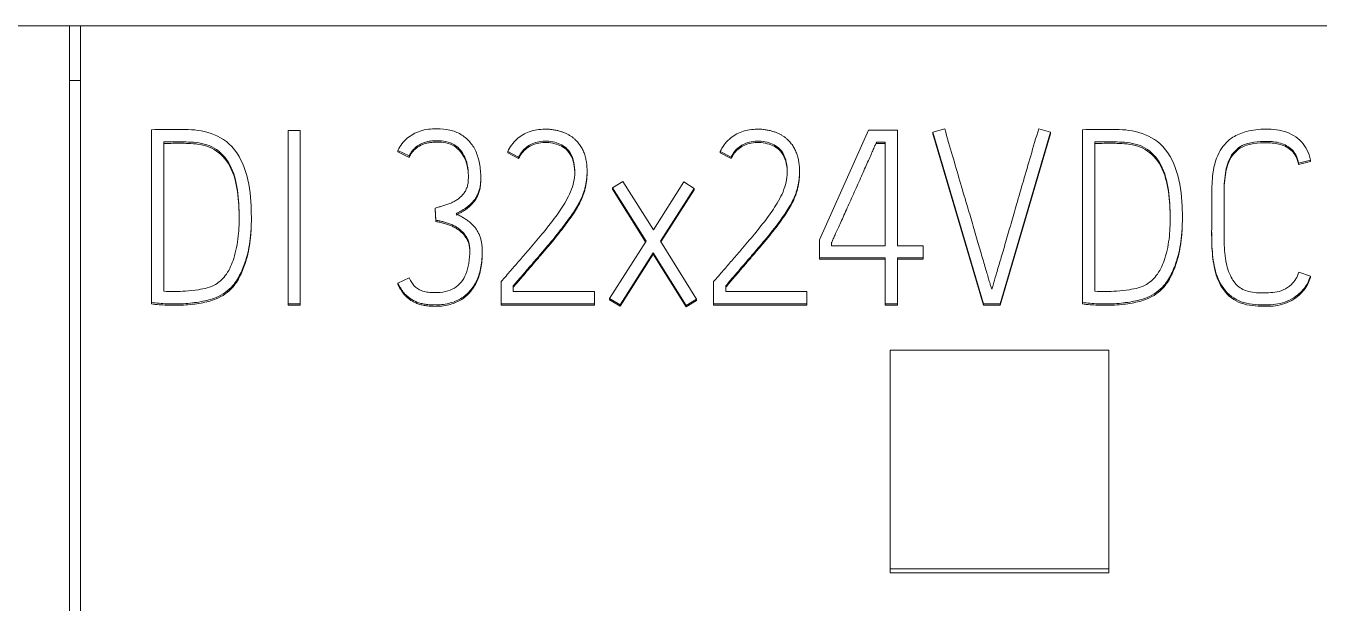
# Model space of a CAD drawing. Header units: millimetres. Extents: x 4137 to 6698, y 1400 to 3585.
# Drawn here: x 5185.55 to 5197.37, y 3367.5 to 3372.78 of the extents above; entities that cross this region are included whole.
import ezdxf

# ---------------------------------------------------------------- set-up
doc = ezdxf.new("R2010")
doc.units = ezdxf.units.MM
doc.layers.add('000-PI-Oprema', color=30, linetype='Continuous', lineweight=5)

msp = doc.modelspace()

# ---------------------------------------------------------------- linework, layer by layer
at = {"layer": '000-PI-Oprema', "color": 0, "linetype": 'ByBlock', "lineweight": 0}
for p, q in [((5185.948, 3372.778), (5181.048, 3372.778)), ((5186.048, 3372.778), (5185.948, 3372.778)), ((5186.048, 3362.595), (5186.048, 3372.778)), ((5210.848, 3372.778), (5186.048, 3372.778)), ((5186.048, 3372.278), (5185.948, 3372.278)), ((5186.695, 3371.829), (5186.695, 3370.249)), ((5187.944, 3371.82), (5187.944, 3370.238)), ((5188.055, 3371.82), (5187.944, 3371.82)), ((5188.055, 3370.238), (5188.055, 3371.82)), ((5193.25, 3371.825), (5192.802, 3370.821)), ((5193.514, 3371.825), (5193.25, 3371.825)), ((5193.514, 3370.768), (5193.514, 3371.825)), ((5193.947, 3371.836), (5193.838, 3371.805)), ((5193.838, 3371.805), (5194.3, 3370.238)), ((5193.838, 3371.805), (5193.838, 3371.792)), ((5193.838, 3371.792), (5194.3, 3370.225)), ((5194.455, 3370.238), (5194.914, 3371.805)), ((5194.455, 3370.225), (5194.914, 3371.792)), ((5194.914, 3371.805), (5194.806, 3371.836)), ((5194.914, 3371.805), (5194.914, 3371.792)), ((5195.205, 3371.829), (5195.205, 3370.249)), ((5186.808, 3371.717), (5186.808, 3370.352)), ((5193.323, 3371.715), (5193.323, 3371.702)), ((5193.323, 3371.715), (5193.401, 3371.715)), ((5193.323, 3371.702), (5193.401, 3371.702)), ((5193.401, 3371.715), (5193.401, 3370.768)), ((5195.318, 3371.717), (5195.318, 3370.352)), ((5188.949, 3371.64), (5188.949, 3371.627)), ((5189.051, 3371.589), (5188.949, 3371.64)), ((5189.051, 3371.576), (5188.949, 3371.627)), ((5189.051, 3371.589), (5189.051, 3371.576)), ((5189.952, 3371.629), (5189.952, 3371.616)), ((5190.052, 3371.578), (5189.952, 3371.629)), ((5190.052, 3371.565), (5189.952, 3371.616)), ((5190.052, 3371.578), (5190.052, 3371.565)), ((5191.894, 3371.629), (5191.894, 3371.616)), ((5191.994, 3371.578), (5191.894, 3371.629)), ((5191.994, 3371.565), (5191.894, 3371.616)), ((5191.994, 3371.578), (5191.994, 3371.565)), ((5197.291, 3371.55), (5197.182, 3371.523)), ((5197.291, 3371.537), (5197.182, 3371.51)), ((5197.291, 3371.55), (5197.291, 3371.537)), ((5190.678, 3371.437), (5190.678, 3371.449)), ((5192.62, 3371.437), (5192.62, 3371.449)), ((5197.182, 3371.523), (5197.182, 3371.51)), ((5189.706, 3371.379), (5189.706, 3371.4)), ((5191.006, 3371.356), (5190.911, 3371.296)), ((5190.911, 3371.296), (5190.911, 3371.284)), ((5190.911, 3371.296), (5191.217, 3370.81)), ((5191.284, 3370.913), (5191.006, 3371.356)), ((5191.563, 3371.351), (5191.284, 3370.913)), ((5191.657, 3371.292), (5191.563, 3371.351)), ((5190.911, 3371.284), (5191.213, 3370.804)), ((5191.348, 3370.81), (5191.657, 3371.292)), ((5191.352, 3370.803), (5191.657, 3371.279)), ((5191.657, 3371.292), (5191.657, 3371.279)), ((5196.388, 3371.188), (5196.388, 3371.175)), ((5189.289, 3371.111), (5189.289, 3371.099)), ((5189.295, 3371.001), (5189.289, 3371.111)), ((5189.295, 3370.989), (5189.289, 3371.099)), ((5196.388, 3371.053), (5196.388, 3371.066)), ((5187.609, 3371.011), (5187.609, 3371.024)), ((5189.295, 3371.001), (5189.295, 3370.989)), ((5196.119, 3371.011), (5196.119, 3371.024)), ((5192.802, 3370.821), (5192.802, 3370.658)), ((5196.387, 3370.888), (5196.387, 3370.875)), ((5189.719, 3370.692), (5189.719, 3370.714)), ((5191.217, 3370.81), (5190.884, 3370.286)), ((5190.98, 3370.227), (5191.282, 3370.704)), ((5191.282, 3370.704), (5191.583, 3370.222)), ((5191.282, 3370.704), (5191.282, 3370.692)), ((5191.679, 3370.279), (5191.348, 3370.81)), ((5192.913, 3370.768), (5192.913, 3370.797)), ((5192.913, 3370.784), (5192.916, 3370.791)), ((5193.401, 3370.768), (5192.913, 3370.768)), ((5193.749, 3370.768), (5193.514, 3370.768)), ((5193.749, 3370.658), (5193.749, 3370.768)), ((5190.98, 3370.214), (5191.282, 3370.692)), ((5191.282, 3370.692), (5191.583, 3370.209)), ((5192.802, 3370.658), (5192.802, 3370.645)), ((5192.802, 3370.658), (5193.401, 3370.658)), ((5192.802, 3370.645), (5193.401, 3370.645)), ((5193.401, 3370.658), (5193.401, 3370.238)), ((5193.514, 3370.238), (5193.514, 3370.658)), ((5193.514, 3370.658), (5193.749, 3370.658)), ((5193.514, 3370.645), (5193.749, 3370.645)), ((5193.749, 3370.658), (5193.749, 3370.645)), ((5188.949, 3370.427), (5189.051, 3370.473)), ((5197.184, 3370.526), (5197.289, 3370.489)), ((5197.289, 3370.489), (5197.289, 3370.476)), ((5188.949, 3370.427), (5188.949, 3370.414)), ((5189.892, 3370.238), (5189.892, 3370.44)), ((5190.003, 3370.4), (5190.003, 3370.348)), ((5190.003, 3370.348), (5190.745, 3370.348)), ((5190.745, 3370.348), (5190.745, 3370.238)), ((5191.834, 3370.238), (5191.834, 3370.44)), ((5191.945, 3370.4), (5191.945, 3370.348)), ((5191.945, 3370.348), (5192.686, 3370.348)), ((5192.686, 3370.348), (5192.686, 3370.238)), ((5186.695, 3370.249), (5186.695, 3370.236)), ((5187.944, 3370.238), (5188.055, 3370.238)), ((5187.944, 3370.238), (5187.944, 3370.225)), ((5188.055, 3370.238), (5188.055, 3370.225)), ((5189.892, 3370.238), (5189.892, 3370.225)), ((5190.745, 3370.238), (5189.892, 3370.238)), ((5190.745, 3370.238), (5190.745, 3370.225)), ((5190.884, 3370.286), (5190.884, 3370.273)), ((5190.884, 3370.286), (5190.98, 3370.227)), ((5190.884, 3370.273), (5190.98, 3370.214)), ((5191.583, 3370.222), (5191.679, 3370.279)), ((5191.583, 3370.209), (5191.679, 3370.267)), ((5191.679, 3370.279), (5191.679, 3370.267)), ((5192.686, 3370.238), (5191.834, 3370.238)), ((5191.834, 3370.238), (5191.834, 3370.225)), ((5192.686, 3370.238), (5192.686, 3370.225)), ((5193.401, 3370.238), (5193.401, 3370.225)), ((5193.401, 3370.238), (5193.514, 3370.238)), ((5193.514, 3370.238), (5193.514, 3370.225)), ((5194.3, 3370.238), (5194.455, 3370.238)), ((5194.3, 3370.238), (5194.3, 3370.225)), ((5194.455, 3370.238), (5194.455, 3370.225)), ((5195.205, 3370.249), (5195.205, 3370.236)), ((5187.944, 3370.225), (5188.055, 3370.225)), ((5190.745, 3370.225), (5189.892, 3370.225)), ((5190.98, 3370.227), (5190.98, 3370.214)), ((5191.583, 3370.222), (5191.583, 3370.209)), ((5192.686, 3370.225), (5191.834, 3370.225)), ((5193.401, 3370.225), (5193.514, 3370.225)), ((5194.3, 3370.225), (5194.455, 3370.225)), ((5193.448, 3369.814), (5193.448, 3367.815)), ((5195.448, 3369.814), (5193.448, 3369.814)), ((5195.448, 3367.815), (5195.448, 3369.814)), ((5193.448, 3367.815), (5193.448, 3367.777)), ((5193.448, 3367.815), (5195.448, 3367.815)), ((5193.448, 3367.777), (5195.448, 3367.777)), ((5195.448, 3367.815), (5195.448, 3367.777))]:
    msp.add_line(p, q, dxfattribs=at)
for points, knots in [([(5185.948, 3372.778), (5185.948, 3371.693), (5185.948, 3368.09), (5185.948, 3364.485), (5185.948, 3361.964)], [0, 0, 0, 0, 0.301146, 1, 1, 1, 1]), ([(5186.695, 3370.249), (5186.742, 3370.243), (5186.84, 3370.234), (5186.992, 3370.235), (5187.144, 3370.253), (5187.305, 3370.29), (5187.439, 3370.385), (5187.518, 3370.521), (5187.574, 3370.674), (5187.61, 3370.879), (5187.611, 3371.148), (5187.579, 3371.443), (5187.436, 3371.711), (5187.186, 3371.83), (5186.938, 3371.831), (5186.776, 3371.833), (5186.695, 3371.829)], [0, 0, 0, 0, 0.048928, 0.10152, 0.156673, 0.206259, 0.270351, 0.31956, 0.366981, 0.439378, 0.534587, 0.645045, 0.746603, 0.832762, 0.916147, 1, 1, 1, 1]), ([(5188.949, 3371.64), (5188.968, 3371.683), (5189.026, 3371.756), (5189.155, 3371.827), (5189.293, 3371.842), (5189.42, 3371.831), (5189.524, 3371.792), (5189.607, 3371.724), (5189.666, 3371.631), (5189.7, 3371.515), (5189.707, 3371.415), (5189.705, 3371.34), (5189.698, 3371.296), (5189.687, 3371.258), (5189.672, 3371.225), (5189.654, 3371.195), (5189.633, 3371.168), (5189.61, 3371.145), (5189.586, 3371.124), (5189.56, 3371.106), (5189.533, 3371.09), (5189.506, 3371.075), (5189.489, 3371.065), (5189.48, 3371.061)], [0, 0, 0, 0, 0.090044, 0.177969, 0.277991, 0.355408, 0.424426, 0.491004, 0.560177, 0.636379, 0.72419, 0.755913, 0.784262, 0.809647, 0.83316, 0.855708, 0.877614, 0.899011, 0.919895, 0.94045, 0.960699, 0.980541, 1, 1, 1, 1]), ([(5189.952, 3371.629), (5189.972, 3371.672), (5190.028, 3371.747), (5190.15, 3371.821), (5190.258, 3371.835), (5190.333, 3371.833), (5190.373, 3371.828), (5190.409, 3371.821), (5190.442, 3371.811), (5190.472, 3371.8), (5190.499, 3371.788), (5190.524, 3371.774), (5190.546, 3371.759), (5190.565, 3371.743), (5190.581, 3371.726), (5190.596, 3371.709), (5190.614, 3371.687), (5190.633, 3371.657), (5190.651, 3371.618), (5190.663, 3371.577), (5190.672, 3371.535), (5190.677, 3371.493), (5190.678, 3371.452), (5190.677, 3371.413), (5190.674, 3371.375), (5190.668, 3371.338), (5190.661, 3371.303), (5190.652, 3371.269), (5190.638, 3371.23), (5190.618, 3371.184), (5190.589, 3371.129), (5190.552, 3371.071), (5190.508, 3371.008), (5190.459, 3370.942), (5190.404, 3370.873), (5190.345, 3370.801), (5190.281, 3370.725), (5190.215, 3370.647), (5190.145, 3370.567), (5190.075, 3370.484), (5190.027, 3370.429), (5190.003, 3370.4)], [0, 0, 0, 0, 0.061339, 0.118477, 0.180647, 0.199061, 0.216082, 0.231833, 0.246526, 0.260308, 0.273254, 0.285426, 0.29689, 0.307753, 0.31802, 0.327627, 0.336606, 0.355189, 0.37361, 0.392165, 0.410785, 0.42927, 0.447741, 0.464235, 0.480574, 0.496814, 0.51268, 0.527892, 0.542508, 0.566365, 0.593275, 0.623397, 0.656474, 0.692185, 0.730563, 0.771282, 0.814001, 0.858722, 0.904903, 0.951996, 1, 1, 1, 1]), ([(5191.894, 3371.629), (5191.914, 3371.672), (5191.97, 3371.747), (5192.092, 3371.821), (5192.2, 3371.835), (5192.275, 3371.833), (5192.315, 3371.828), (5192.351, 3371.821), (5192.383, 3371.811), (5192.413, 3371.8), (5192.441, 3371.788), (5192.465, 3371.774), (5192.487, 3371.759), (5192.506, 3371.743), (5192.523, 3371.726), (5192.538, 3371.709), (5192.556, 3371.687), (5192.574, 3371.657), (5192.592, 3371.618), (5192.605, 3371.577), (5192.613, 3371.535), (5192.619, 3371.493), (5192.62, 3371.452), (5192.619, 3371.413), (5192.616, 3371.375), (5192.61, 3371.338), (5192.603, 3371.303), (5192.593, 3371.269), (5192.58, 3371.23), (5192.56, 3371.184), (5192.531, 3371.129), (5192.494, 3371.071), (5192.45, 3371.008), (5192.401, 3370.942), (5192.346, 3370.873), (5192.286, 3370.801), (5192.223, 3370.725), (5192.156, 3370.647), (5192.087, 3370.567), (5192.016, 3370.484), (5191.969, 3370.429), (5191.945, 3370.4)], [0, 0, 0, 0, 0.061339, 0.118477, 0.180647, 0.199061, 0.216082, 0.231833, 0.246526, 0.260308, 0.273254, 0.285426, 0.29689, 0.307753, 0.31802, 0.327627, 0.336606, 0.355189, 0.37361, 0.392165, 0.410785, 0.42927, 0.447741, 0.464235, 0.480574, 0.496814, 0.51268, 0.527892, 0.542508, 0.566365, 0.593275, 0.623397, 0.656474, 0.692185, 0.730563, 0.771282, 0.814001, 0.858722, 0.904903, 0.951996, 1, 1, 1, 1]), ([(5194.377, 3370.37), (5194.375, 3370.376), (5194.37, 3370.393), (5194.36, 3370.425), (5194.347, 3370.468), (5194.332, 3370.52), (5194.314, 3370.581), (5194.295, 3370.648), (5194.273, 3370.721), (5194.25, 3370.8), (5194.226, 3370.884), (5194.201, 3370.97), (5194.175, 3371.057), (5194.136, 3371.187), (5194.084, 3371.364), (5194.017, 3371.595), (5193.97, 3371.754), (5193.947, 3371.836)], [0, 0, 0, 0, 0.013272, 0.034859, 0.06476, 0.101229, 0.142516, 0.188621, 0.238884, 0.292645, 0.349905, 0.409112, 0.468717, 0.528719, 0.675164, 0.832258, 1, 1, 1, 1]), ([(5194.806, 3371.836), (5194.781, 3371.754), (5194.734, 3371.595), (5194.667, 3371.365), (5194.616, 3371.187), (5194.579, 3371.057), (5194.553, 3370.97), (5194.528, 3370.883), (5194.504, 3370.8), (5194.481, 3370.721), (5194.459, 3370.648), (5194.439, 3370.581), (5194.421, 3370.52), (5194.406, 3370.468), (5194.394, 3370.425), (5194.385, 3370.393), (5194.379, 3370.376), (5194.377, 3370.37)], [0, 0, 0, 0, 0.167989, 0.325145, 0.471471, 0.531274, 0.590769, 0.649955, 0.70726, 0.76111, 0.811506, 0.857719, 0.899023, 0.935417, 0.96522, 0.986746, 1, 1, 1, 1]), ([(5195.205, 3370.249), (5195.252, 3370.243), (5195.35, 3370.234), (5195.503, 3370.235), (5195.654, 3370.253), (5195.815, 3370.29), (5195.95, 3370.385), (5196.029, 3370.521), (5196.084, 3370.674), (5196.12, 3370.879), (5196.122, 3371.148), (5196.089, 3371.443), (5195.947, 3371.711), (5195.696, 3371.83), (5195.448, 3371.831), (5195.286, 3371.833), (5195.205, 3371.829)], [0, 0, 0, 0, 0.048928, 0.10152, 0.156673, 0.206259, 0.270351, 0.31956, 0.366981, 0.439378, 0.534587, 0.645045, 0.746603, 0.832762, 0.916147, 1, 1, 1, 1]), ([(5197.289, 3370.489), (5197.281, 3370.463), (5197.255, 3370.4), (5197.169, 3370.3), (5197.016, 3370.228), (5196.827, 3370.224), (5196.627, 3370.244), (5196.465, 3370.39), (5196.404, 3370.585), (5196.384, 3370.794), (5196.389, 3371.005), (5196.387, 3371.21), (5196.39, 3371.415), (5196.432, 3371.61), (5196.549, 3371.751), (5196.697, 3371.818), (5196.863, 3371.839), (5197.05, 3371.83), (5197.225, 3371.727), (5197.276, 3371.618), (5197.291, 3371.55)], [0, 0, 0, 0, 0.023749, 0.063372, 0.118592, 0.172501, 0.236244, 0.297229, 0.359591, 0.421629, 0.490644, 0.554667, 0.610982, 0.680492, 0.733777, 0.772528, 0.826559, 0.886213, 0.942216, 1, 1, 1, 1]), ([(5186.808, 3370.352), (5186.874, 3370.348), (5186.98, 3370.348), (5187.139, 3370.366), (5187.28, 3370.397), (5187.393, 3370.51), (5187.459, 3370.666), (5187.495, 3370.852), (5187.5, 3371.073), (5187.487, 3371.304), (5187.42, 3371.532), (5187.258, 3371.692), (5187.066, 3371.719), (5186.919, 3371.716), (5186.837, 3371.717), (5186.808, 3371.717)], [0, 0, 0, 0, 0.085013, 0.135874, 0.205821, 0.265138, 0.333279, 0.422662, 0.50952, 0.618636, 0.722487, 0.80996, 0.894466, 0.962458, 1, 1, 1, 1]), ([(5187.498, 3371.007), (5187.498, 3371.019), (5187.497, 3371.115), (5187.487, 3371.291), (5187.42, 3371.519), (5187.258, 3371.679), (5187.066, 3371.706), (5186.919, 3371.704), (5186.837, 3371.704), (5186.808, 3371.704)], [0, 0, 0, 0, 0.030851, 0.246457, 0.451657, 0.624495, 0.791473, 0.92582, 1, 1, 1, 1]), ([(5189.289, 3371.111), (5189.301, 3371.115), (5189.325, 3371.122), (5189.36, 3371.133), (5189.396, 3371.144), (5189.431, 3371.157), (5189.464, 3371.173), (5189.494, 3371.191), (5189.522, 3371.213), (5189.546, 3371.238), (5189.566, 3371.268), (5189.582, 3371.302), (5189.591, 3371.343), (5189.595, 3371.435), (5189.583, 3371.568), (5189.471, 3371.71), (5189.352, 3371.729), (5189.282, 3371.727), (5189.259, 3371.726), (5189.235, 3371.723), (5189.212, 3371.718), (5189.189, 3371.711), (5189.166, 3371.703), (5189.144, 3371.692), (5189.123, 3371.678), (5189.103, 3371.661), (5189.083, 3371.64), (5189.066, 3371.616), (5189.056, 3371.599), (5189.051, 3371.589)], [0, 0, 0, 0, 0.029364, 0.059027, 0.088993, 0.118548, 0.147162, 0.175106, 0.202604, 0.230099, 0.258166, 0.287672, 0.320058, 0.356367, 0.509421, 0.627625, 0.757774, 0.775505, 0.793677, 0.812339, 0.831209, 0.85007, 0.86906, 0.888397, 0.908411, 0.929359, 0.951405, 0.974839, 1, 1, 1, 1]), ([(5189.593, 3371.389), (5189.593, 3371.449), (5189.579, 3371.559), (5189.471, 3371.697), (5189.352, 3371.717), (5189.282, 3371.715), (5189.259, 3371.713), (5189.235, 3371.71), (5189.212, 3371.705), (5189.189, 3371.699), (5189.166, 3371.69), (5189.144, 3371.679), (5189.123, 3371.665), (5189.103, 3371.648), (5189.083, 3371.628), (5189.066, 3371.604), (5189.056, 3371.586), (5189.051, 3371.576)], [0, 0, 0, 0, 0.222922, 0.410158, 0.616314, 0.644399, 0.673184, 0.702745, 0.732635, 0.762511, 0.792591, 0.823221, 0.854923, 0.888104, 0.923025, 0.960145, 1, 1, 1, 1]), ([(5189.892, 3370.44), (5189.922, 3370.474), (5189.977, 3370.537), (5190.06, 3370.633), (5190.155, 3370.743), (5190.26, 3370.865), (5190.368, 3371.001), (5190.468, 3371.141), (5190.553, 3371.3), (5190.577, 3371.482), (5190.525, 3371.654), (5190.379, 3371.725), (5190.243, 3371.731), (5190.119, 3371.678), (5190.071, 3371.616), (5190.052, 3371.578)], [0, 0, 0, 0, 0.068794, 0.128406, 0.193582, 0.291346, 0.373604, 0.45943, 0.554437, 0.645803, 0.738171, 0.803969, 0.878932, 0.940491, 1, 1, 1, 1]), ([(5190.565, 3371.432), (5190.565, 3371.445), (5190.562, 3371.519), (5190.525, 3371.641), (5190.379, 3371.712), (5190.243, 3371.718), (5190.119, 3371.665), (5190.071, 3371.603), (5190.052, 3371.565)], [0, 0, 0, 0, 0.051721, 0.299015, 0.475174, 0.675868, 0.840679, 1, 1, 1, 1]), ([(5191.834, 3370.44), (5191.864, 3370.474), (5191.919, 3370.537), (5192.002, 3370.633), (5192.097, 3370.743), (5192.201, 3370.865), (5192.31, 3371.001), (5192.41, 3371.141), (5192.495, 3371.3), (5192.519, 3371.482), (5192.467, 3371.654), (5192.321, 3371.725), (5192.185, 3371.731), (5192.06, 3371.678), (5192.013, 3371.616), (5191.994, 3371.578)], [0, 0, 0, 0, 0.068794, 0.128406, 0.193582, 0.291346, 0.373604, 0.45943, 0.554437, 0.645803, 0.738171, 0.803969, 0.878932, 0.940491, 1, 1, 1, 1]), ([(5192.507, 3371.432), (5192.507, 3371.445), (5192.504, 3371.519), (5192.467, 3371.641), (5192.321, 3371.712), (5192.185, 3371.718), (5192.06, 3371.665), (5192.013, 3371.603), (5191.994, 3371.565)], [0, 0, 0, 0, 0.051721, 0.299015, 0.475174, 0.675868, 0.840679, 1, 1, 1, 1]), ([(5192.913, 3370.797), (5192.914, 3370.8), (5192.919, 3370.811), (5192.93, 3370.835), (5192.946, 3370.871), (5192.967, 3370.917), (5192.992, 3370.971), (5193.019, 3371.032), (5193.048, 3371.098), (5193.08, 3371.168), (5193.112, 3371.24), (5193.145, 3371.313), (5193.177, 3371.385), (5193.207, 3371.452), (5193.235, 3371.515), (5193.261, 3371.573), (5193.283, 3371.623), (5193.301, 3371.664), (5193.314, 3371.694), (5193.321, 3371.709), (5193.323, 3371.715)], [0, 0, 0, 0, 0.010734, 0.036404, 0.077011, 0.128795, 0.187998, 0.254619, 0.326966, 0.403344, 0.483752, 0.564544, 0.642072, 0.716335, 0.785641, 0.848294, 0.904294, 0.950045, 0.981947, 1, 1, 1, 1]), ([(5195.318, 3370.352), (5195.385, 3370.348), (5195.491, 3370.348), (5195.649, 3370.366), (5195.79, 3370.397), (5195.903, 3370.51), (5195.97, 3370.666), (5196.006, 3370.852), (5196.01, 3371.073), (5195.997, 3371.304), (5195.93, 3371.532), (5195.769, 3371.692), (5195.576, 3371.719), (5195.43, 3371.716), (5195.347, 3371.717), (5195.318, 3371.717)], [0, 0, 0, 0, 0.085013, 0.135874, 0.205821, 0.265138, 0.333279, 0.422662, 0.50952, 0.618636, 0.722487, 0.80996, 0.894466, 0.962458, 1, 1, 1, 1]), ([(5196.008, 3371.007), (5196.008, 3371.019), (5196.007, 3371.115), (5195.997, 3371.291), (5195.93, 3371.519), (5195.769, 3371.679), (5195.576, 3371.706), (5195.43, 3371.704), (5195.347, 3371.704), (5195.318, 3371.704)], [0, 0, 0, 0, 0.030851, 0.246457, 0.451657, 0.624495, 0.791473, 0.92582, 1, 1, 1, 1]), ([(5197.182, 3371.523), (5197.172, 3371.574), (5197.135, 3371.65), (5197.016, 3371.715), (5196.894, 3371.724), (5196.776, 3371.717), (5196.653, 3371.69), (5196.548, 3371.587), (5196.503, 3371.421), (5196.5, 3371.239), (5196.501, 3371.044), (5196.5, 3370.85), (5196.505, 3370.661), (5196.545, 3370.503), (5196.624, 3370.385), (5196.751, 3370.335), (5196.89, 3370.335), (5197.024, 3370.345), (5197.132, 3370.419), (5197.17, 3370.481), (5197.184, 3370.526)], [0, 0, 0, 0, 0.052928, 0.097969, 0.144851, 0.190624, 0.232935, 0.284925, 0.348337, 0.424764, 0.49245, 0.572241, 0.64631, 0.708712, 0.757514, 0.801091, 0.856423, 0.915681, 0.949914, 1, 1, 1, 1]), ([(5197.182, 3371.51), (5197.172, 3371.562), (5197.135, 3371.638), (5197.016, 3371.703), (5196.894, 3371.711), (5196.776, 3371.705), (5196.653, 3371.677), (5196.548, 3371.574), (5196.503, 3371.408), (5196.5, 3371.227), (5196.501, 3371.056), (5196.501, 3370.952), (5196.501, 3370.907)], [0, 0, 0, 0, 0.097342, 0.180178, 0.266401, 0.350584, 0.428399, 0.524015, 0.640638, 0.781197, 0.905681, 1, 1, 1, 1]), ([(5190.678, 3371.438), (5190.678, 3371.438), (5190.678, 3371.425), (5190.677, 3371.4), (5190.674, 3371.362), (5190.668, 3371.326), (5190.661, 3371.29), (5190.652, 3371.256), (5190.638, 3371.217), (5190.618, 3371.171), (5190.589, 3371.117), (5190.552, 3371.058), (5190.508, 3370.996), (5190.459, 3370.93), (5190.404, 3370.861), (5190.345, 3370.788), (5190.281, 3370.713), (5190.215, 3370.635), (5190.145, 3370.554), (5190.075, 3370.472), (5190.027, 3370.416), (5190.003, 3370.388)], [0, 0, 0, 0, 0.000351, 0.030208, 0.059783, 0.089178, 0.117897, 0.145433, 0.17189, 0.215074, 0.263783, 0.318309, 0.378181, 0.442821, 0.512289, 0.585996, 0.663321, 0.744272, 0.827864, 0.913107, 1, 1, 1, 1]), ([(5192.62, 3371.438), (5192.62, 3371.438), (5192.62, 3371.425), (5192.619, 3371.4), (5192.616, 3371.362), (5192.61, 3371.326), (5192.603, 3371.29), (5192.593, 3371.256), (5192.58, 3371.217), (5192.56, 3371.171), (5192.531, 3371.117), (5192.494, 3371.058), (5192.45, 3370.996), (5192.401, 3370.93), (5192.346, 3370.861), (5192.286, 3370.788), (5192.223, 3370.713), (5192.156, 3370.635), (5192.087, 3370.554), (5192.016, 3370.472), (5191.969, 3370.416), (5191.945, 3370.388)], [0, 0, 0, 0, 0.000351, 0.030208, 0.059783, 0.089178, 0.117897, 0.145433, 0.17189, 0.215074, 0.263783, 0.318309, 0.378181, 0.442821, 0.512289, 0.585996, 0.663321, 0.744272, 0.827864, 0.913107, 1, 1, 1, 1]), ([(5189.706, 3371.376), (5189.706, 3371.375), (5189.706, 3371.358), (5189.705, 3371.327), (5189.698, 3371.284), (5189.687, 3371.246), (5189.672, 3371.212), (5189.654, 3371.182), (5189.633, 3371.156), (5189.61, 3371.132), (5189.586, 3371.111), (5189.56, 3371.093), (5189.533, 3371.077), (5189.506, 3371.062), (5189.489, 3371.053), (5189.48, 3371.048)], [0, 0, 0, 0, 0.004463, 0.118969, 0.221294, 0.31292, 0.39779, 0.479177, 0.55825, 0.63548, 0.710862, 0.785053, 0.858141, 0.929761, 1, 1, 1, 1]), ([(5189.48, 3371.061), (5189.492, 3371.055), (5189.515, 3371.042), (5189.549, 3371.022), (5189.58, 3371.002), (5189.609, 3370.981), (5189.635, 3370.957), (5189.657, 3370.931), (5189.675, 3370.903), (5189.691, 3370.873), (5189.703, 3370.839), (5189.713, 3370.803), (5189.718, 3370.763), (5189.721, 3370.687), (5189.713, 3370.58), (5189.676, 3370.453), (5189.613, 3370.352), (5189.523, 3370.277), (5189.41, 3370.234), (5189.311, 3370.225), (5189.235, 3370.228), (5189.19, 3370.233), (5189.15, 3370.243), (5189.114, 3370.256), (5189.082, 3370.272), (5189.054, 3370.29), (5189.029, 3370.31), (5189.007, 3370.331), (5188.989, 3370.355), (5188.974, 3370.379), (5188.96, 3370.403), (5188.953, 3370.419), (5188.949, 3370.427)], [0, 0, 0, 0, 0.025257, 0.04947, 0.072678, 0.09489, 0.116257, 0.13704, 0.157793, 0.179079, 0.201165, 0.224382, 0.249105, 0.275597, 0.367907, 0.447752, 0.519784, 0.588829, 0.660512, 0.741164, 0.772461, 0.800616, 0.825923, 0.849188, 0.871088, 0.891868, 0.911666, 0.930597, 0.948935, 0.96669, 0.983692, 1, 1, 1, 1]), ([(5186.695, 3370.236), (5186.742, 3370.23), (5186.84, 3370.222), (5186.992, 3370.223), (5187.144, 3370.24), (5187.305, 3370.277), (5187.439, 3370.372), (5187.518, 3370.508), (5187.574, 3370.661), (5187.604, 3370.831), (5187.609, 3370.956), (5187.609, 3371.011)], [0, 0, 0, 0, 0.098443, 0.204258, 0.315227, 0.414995, 0.543949, 0.642959, 0.738369, 0.884032, 1, 1, 1, 1]), ([(5189.051, 3370.473), (5189.058, 3370.458), (5189.073, 3370.431), (5189.101, 3370.396), (5189.136, 3370.369), (5189.179, 3370.351), (5189.229, 3370.341), (5189.298, 3370.337), (5189.38, 3370.344), (5189.466, 3370.376), (5189.531, 3370.432), (5189.575, 3370.511), (5189.6, 3370.612), (5189.608, 3370.7), (5189.604, 3370.769), (5189.595, 3370.809), (5189.578, 3370.844), (5189.557, 3370.875), (5189.532, 3370.903), (5189.503, 3370.926), (5189.472, 3370.946), (5189.438, 3370.962), (5189.403, 3370.975), (5189.367, 3370.986), (5189.331, 3370.995), (5189.307, 3370.999), (5189.295, 3371.001)], [0, 0, 0, 0, 0.036915, 0.070606, 0.102584, 0.136025, 0.174009, 0.217714, 0.293477, 0.358868, 0.420065, 0.485571, 0.562465, 0.654475, 0.687582, 0.718308, 0.747613, 0.776093, 0.803947, 0.831767, 0.859738, 0.887815, 0.916282, 0.944737, 0.97262, 1, 1, 1, 1]), ([(5189.606, 3370.7), (5189.606, 3370.705), (5189.606, 3370.724), (5189.604, 3370.756), (5189.595, 3370.796), (5189.578, 3370.832), (5189.557, 3370.863), (5189.532, 3370.89), (5189.503, 3370.913), (5189.472, 3370.933), (5189.438, 3370.95), (5189.403, 3370.963), (5189.367, 3370.973), (5189.331, 3370.982), (5189.307, 3370.987), (5189.295, 3370.989)], [0, 0, 0, 0, 0.02887, 0.121921, 0.208278, 0.290642, 0.370687, 0.448975, 0.527165, 0.60578, 0.684693, 0.764704, 0.844679, 0.923045, 1, 1, 1, 1]), ([(5195.205, 3370.236), (5195.252, 3370.23), (5195.35, 3370.222), (5195.503, 3370.223), (5195.654, 3370.24), (5195.815, 3370.277), (5195.95, 3370.372), (5196.029, 3370.508), (5196.084, 3370.661), (5196.114, 3370.831), (5196.119, 3370.956), (5196.119, 3371.011)], [0, 0, 0, 0, 0.098443, 0.204258, 0.315227, 0.414995, 0.543949, 0.642959, 0.738369, 0.884032, 1, 1, 1, 1]), ([(5197.289, 3370.476), (5197.281, 3370.451), (5197.255, 3370.388), (5197.169, 3370.287), (5197.016, 3370.215), (5196.827, 3370.211), (5196.627, 3370.231), (5196.465, 3370.377), (5196.404, 3370.573), (5196.388, 3370.741), (5196.387, 3370.842), (5196.387, 3370.875)], [0, 0, 0, 0, 0.052439, 0.139927, 0.261857, 0.380889, 0.521635, 0.656293, 0.793992, 0.930972, 1, 1, 1, 1]), ([(5189.719, 3370.701), (5189.719, 3370.654), (5189.712, 3370.565), (5189.676, 3370.441), (5189.613, 3370.339), (5189.523, 3370.264), (5189.41, 3370.221), (5189.311, 3370.212), (5189.235, 3370.215), (5189.19, 3370.221), (5189.15, 3370.23), (5189.114, 3370.244), (5189.082, 3370.259), (5189.054, 3370.277), (5189.029, 3370.297), (5189.007, 3370.319), (5188.989, 3370.342), (5188.974, 3370.366), (5188.96, 3370.39), (5188.953, 3370.406), (5188.949, 3370.414)], [0, 0, 0, 0, 0.121082, 0.232106, 0.332265, 0.428272, 0.527947, 0.640092, 0.683609, 0.722759, 0.757948, 0.790298, 0.82075, 0.849643, 0.877172, 0.903496, 0.928994, 0.953682, 0.977324, 1, 1, 1, 1])]:
    msp.add_open_spline(points, degree=3, knots=knots, dxfattribs=at)

doc.saveas('drawing.dxf')
